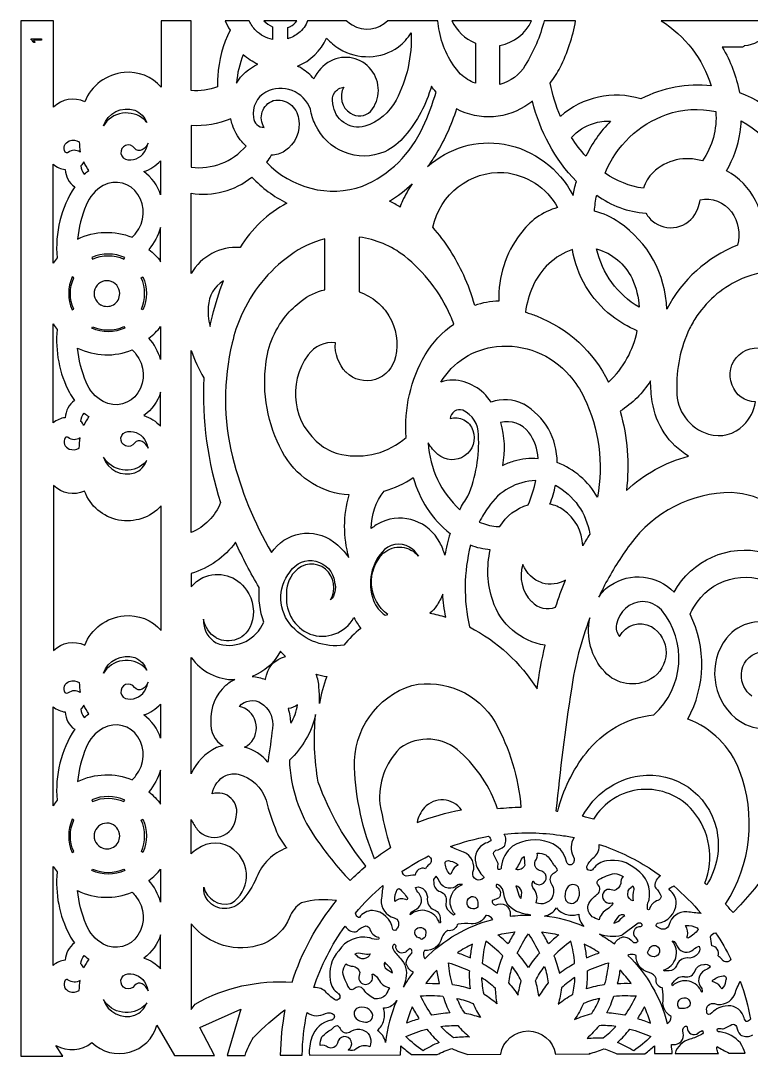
# Model space of a CAD drawing. Header units: millimetres. Extents: x 0 to 3267, y -2436 to 1995.
# Drawn here: x 0 to 623, y 0 to 883 of the extents above; entities that cross this region are included whole.
import ezdxf

# ---------------------------------------------------------------- set-up
doc = ezdxf.new("R2010")
doc.units = ezdxf.units.MM
doc.layers.get('0').update_dxf_attribs({"color": 70})

msp = doc.modelspace()

# ---------------------------------------------------------------- linework, layer by layer
for points in [[(658.35, 882.81), (546.1, 882.81, -0.177176), (588.73, 827.29, 0.14773), (528.77, 816.14, 0.264039), (460.17, 801.13, -0.054675), (451.43, 829.64, 0.047973), (459.91, 842.95), (459.91, 842.96, 0.072734), (473.11, 882.81), (446.26, 882.81, -0.075377), (430.22, 844.88), (430.2, 844.84, -0.198444), (408.61, 828.51), (408.61, 861.72, 0.242566), (435.59, 882.81), (367.7, 882.81, 0.190878), (387.61, 863.8), (387.61, 829.46, -0.105643), (375.04, 837.29, -0.141203), (357.05, 873.53), (357.04, 873.57, -0.019197), (355.55, 882.81), (313.03, 882.81, -0.35081), (282.73, 879.04), (282.68, 879.07, -0.043514), (277.38, 882.81), (244.58, 882.81, -0.142734), (237.07, 872.42), (237.04, 872.4, -0.098441), (227.61, 867.44), (227.61, 876.99, 0.025145), (229.48, 877.63, 0.029103), (229.72, 877.75, 0.117516), (235.32, 882.81), (207.41, 882.81, 0.114021), (214.61, 877.68), (214.61, 866.82, -0.151434), (200.37, 874.48, -0.062153), (194.65, 882.81), (174.21, 882.81, 0.036064), (178.45, 874.67, 0.103585), (167.98, 835.44), (167.98, 835.38, 0.022387), (167.89, 826.39, -0.096879), (145.32, 823.18), (145.32, 882.81), (119.61, 882.81), (119.61, 826.12, 0.245573), (88.22, 838.67, 0.282449), (54.56, 813.67, 0.310382), (28, 809.16), (28, 882.81), (0.07, 882.81), (0.07, 1.12), (0, 0), (35.99, 0.15), (30.07, 9.16, 0.306898), (60.76, 11.63, 0.562794), (116.14, 26.44), (131.09, 0.55), (165.12, 0.69), (152.78, 24.62), (187.69, 40.16), (176.03, 0.73), (191.3, 0.8, -0.055731), (198.56, 16.26, 0.019905), (198.64, 16.4, -0.034021), (225.32, 39.66, 0.046282), (221.34, 0.92), (240.01, 1, -0.047846), (244.09, 37.2, 0.278585), (259.76, 36.4), (259.84, 36.44, -0.362857), (267.12, 35.28, -0.499623), (264.52, 30.71, 0.020055), (264.36, 30.69, 0.267297), (248.17, 16.23, 0.10436), (246.15, 1.03), (323.88, 1.35, -0.017253), (324.14, 8.85, 0.019901), (333.22, 1.46), (354.94, 1.48, -0.040676), (367.57, 6.59, 0.037094), (381.28, 1.59), (409.21, 1.71, -0.367921), (432.56, 21.58, -0.365553), (455.88, 1.9), (485.38, 2.03, 0.001771), (484.77, 2.3, 0.035614), (497.26, 6.46, -0.035318), (508.33, 2.12), (532.17, 2.22, 0.018643), (540.24, 8.85, -0.015167), (540.48, 2.26), (555.42, 2.32, 0.015868), (554.7, 10.08, 0.013184), (556.2, 10.14, 0.530223), (564.76, 19.83, 0.029088), (564.69, 20.05, -0.321772), (566.08, 25.41, -0.603505), (568.29, 24.4, 0.637598), (577.51, 19.74, 0.030787), (577.69, 19.9, -0.13311), (581.08, 21.86, -0.550635), (580.51, 18.58, 0.019979), (580.36, 18.51, -0.044668), (570.56, 14.56, 0.265358), (557.84, 2.33), (595.04, 2.48, -0.167076), (593.52, 6.23, 0.024145), (593.5, 6.42), (593.5, 6.43, -0.128953), (593.7, 8.34, 0.035008), (603.87, 2.78), (617.53, 2.58, 0.062907), (613.78, 11.1), (613.78, 11.1, 0.040738), (613.54, 11.43, 0.18911), (596.22, 20.75, 0.056188), (595.77, 20.75, -0.59076), (593.97, 23.35, -0.115398), (598.19, 23.53, 0.145999), (599.63, 23.68, 0.042699), (606.34, 27.16, -0.375003), (610.26, 25.38, 0.112272), (613.44, 18.54, 0.122396), (614.39, 17.79, 0.23689), (624.06, 18.18, -0.020225)], [(679.01, 247.58, -0.130029), (607.28, 122.48, 0.00978), (600.9, 129.8, 0.23937), (612.9, 243.37, 0.215291), (568.74, 287.52, 0.245165), (570.65, 376.92, -0.028052), (573.89, 382.9, 0.00719), (573.93, 382.96, -0.407232), (642.24, 402.16, 0.002528)], [(647.12, 366.68, 0.352136), (601.78, 356.53, 0.006207), (601.74, 356.48, 0.399108), (609.34, 288.25, 0.005595), (609.39, 288.22, 0.33887), (658.76, 287.01, 0.090047)], [(623.37, 307.06, -0.264015), (614.58, 325.59, 0.017287), (614.58, 325.75, -0.348328), (629.57, 344.51, 0.242161)]]:
    msp.add_lwpolyline(points, format="xyb")
for points in [[(17.61, 867.28), (17.61, 866.23), (10.89, 866.23, -0.056628), (11.62, 865.22, -0.043758), (12.16, 864.12), (11.14, 864.12, 0.072762), (10.13, 865.66, 0.03479), (9.6, 866.19, 0.06006), (8.99, 866.6), (8.99, 867.28)], [(235.98, 844.08, 0.191038), (260.76, 867.91, 0.071641), (271.77, 858.82, 0.000429), (271.77, 858.82), (271.77, 858.82), (271.77, 858.82), (271.77, 858.82, 0), (271.77, 858.82, 0.29669), (322.08, 860.41, 0.020151), (322.23, 860.53, 0.077038), (332.86, 872.45, -0.131628), (320.01, 815.14, -0.197907), (293.34, 792.87, -0.467889), (266.24, 811.84, 0.049319), (266.15, 812.3, -0.467521), (275.48, 826.15, 0.402522), (281.14, 804.02, 0.359297), (298.24, 805.5, 0.023968), (298.39, 805.67, 0.819558), (264.18, 848.43, 0.003436), (264.15, 848.42, 0.166356), (249.98, 833.22, 0.070271), (239.64, 842, 0), (239.64, 842), (239.64, 842), (239.64, 842), (239.64, 842), (239.64, 842, 0), (239.64, 842, 0), (239.64, 842, 0.023381)], [(651.08, 855.16, -0.169319), (637.68, 872.03, -0.186377), (616.83, 861.34, -0.269563), (614.77, 860.15), (598.13, 860.15, -0.089278), (612.69, 821.65, -0.213144), (672.44, 762.85, -0.059492), (682.06, 763.51), (682.06, 856.61, -0.289844), (651.18, 855.1, -0.012247)], [(183.93, 829.56, -0.161303), (202.16, 845.65, -0.071114), (189.72, 853.83, 0.074895)], [(246.98, 807.39, 0.451609), (209.12, 821.99, 0.320591), (198.48, 800.36, -0.021031), (198.51, 800.17, 0.389988), (207.54, 791.78, -0.480644), (215.31, 814.67, -0.038961), (215.67, 814.76, -0.43401), (236.91, 799.36, -0.301824), (224.96, 771.63, -0.003818), (224.93, 771.61, -0.130366), (213.62, 768.07, -0.014562), (209.55, 762.34, 0.295626), (291.5, 741.73, 0.189429), (342.85, 792.11, -0.007078), (342.88, 792.17, 0.04527), (354.07, 822.03, -0.02163), (350.13, 826.97, -0.111045), (327.62, 784.74, -0.119875), (310.4, 771.12, -0.007148), (310.34, 771.1), (310.34, 771.1), (310.34, 771.1, -0.409729), (251.16, 794.44, -0.076421)], [(346.86, 758.47, -0.228198), (412.27, 777.58, -0.005172), (412.31, 777.57, -0.232675), (470.86, 733.78, -0.022974), (473.74, 745.75, -0.134479), (436.35, 814.23, -0.014453), (433.25, 811.98, -0.28531), (371.47, 807.65, -0.066648), (352.68, 767.06, -0.02275)], [(107.53, 795.96, 0.072653), (105.35, 798.52, 0.001702), (105.34, 798.53, 0.462228), (70.45, 793.16, -0.40568), (97.24, 806.52, -0.202051)], [(530.86, 739.95, -0.116466), (498.21, 752.8, -0.214872), (550.65, 802.88, -0.135827), (592.6, 805.38, -0.170616), (581.28, 763.31, 0.270764), (539.16, 753.47, 0.007454), (539.11, 753.42, 0.116847)], [(188.38, 779.79, -0.096406), (180.45, 794.05, 0), (180.45, 794.05, 0), (180.45, 794.05, 0), (180.45, 794.05), (180.45, 794.05), (180.45, 794.05), (180.45, 794.05), (180.45, 794.05), (180.45, 794.05), (180.45, 794.05), (180.45, 794.05), (180.45, 794.05), (180.45, 794.05, 0), (180.45, 794.05, 0), (180.45, 794.05, 0), (180.45, 794.05, -0.029494), (179.12, 799.14, -0.108917), (145.32, 793.36), (145.32, 757.95, 0.252961), (192.12, 775.97, -0.032733), (188.39, 779.77, -0.002569)], [(502.87, 797.09, 0.084729), (481.88, 767.21, -0.043446), (469.56, 783.3, -0.13138), (488.3, 795.27, 0), (488.3, 795.27), (488.3, 795.27, 0), (488.3, 795.27, -0.091525)], [(633.17, 694.9, 0.29831), (601.84, 754.95, 0.092799), (613.32, 787.68, 0), (613.32, 787.68, 0), (613.32, 787.68, 0), (613.32, 787.68), (613.32, 787.68), (613.32, 787.68), (613.32, 787.68), (613.32, 787.68), (613.32, 787.68), (613.32, 787.68), (613.32, 787.68), (613.32, 787.68), (613.32, 787.68, 0), (613.32, 787.68, 0), (613.32, 787.68, 0), (613.32, 787.68, 0.025294), (614.31, 797.4, -0.244348), (661.19, 727.38, 0.003778), (661.2, 727.34, -0.070881), (660.75, 699.06, 0.041323)], [(50.64, 770.86, 0.320271), (40.47, 770.59, 0.004628), (40.44, 770.56, -0.385879), (37.94, 770.74, -0.469381), (41.35, 780.32, 0.001752), (41.37, 780.33, -0.232572), (49.98, 779.48, 0.04732)], [(108.53, 778.53, -0.169709), (103.56, 772.69, -0.394398), (97.03, 774.16, -0.000225), (97.03, 774.16, 1.59835), (91.35, 764.24, -0.009469), (91.44, 764.23, 0.32586), (106.6, 773.01, -0.016813), (106.67, 773.15, 0.075408)], [(27.67, 676.02), (27.67, 760.4, 0.143941), (38, 755.97, 0.240026), (46.01, 741.2, 0.169709), (31.05, 680.78, 0.029874)], [(53.84, 762.61, -0.124616), (51.27, 759.16, 0.18109), (54.19, 752.06, -0.025283), (58.08, 755.01, -0.047702)], [(119.29, 734.29, 0.158442), (104.85, 754.23, 0.130583), (119.29, 763.46)], [(425.92, 700.92, 0.174511), (407.61, 643.84, 0.072125), (387.07, 640.11, 0.038941), (377.66, 665.94, 0), (377.66, 665.94), (377.66, 665.94), (377.66, 665.94), (377.66, 665.94, 0), (377.66, 665.94, 0.072184), (351.48, 706.69, -0.369613), (411.93, 753.43, -0.248804), (457.76, 723.6, 0.172822)], [(98.26, 701.73, 0.327772), (99.98, 734.69, -0.001268), (99.98, 734.7, 0.389955), (70.41, 742.28, 0.169114), (55.7, 725.65, 0.071935), (48.51, 696.69, -0.212255), (95.15, 698.15, 0.025664), (98.23, 701.69, -0.005122)], [(197.03, 749.44, 0.088455), (226.97, 727.32, 0.131444), (187, 689.39, 0.287299), (145.32, 667.27), (145.32, 735.82, 0.214833)], [(333.84, 743.81, 0.048947), (325.57, 729.25, 0), (325.57, 729.25, 0), (325.57, 729.25, 0), (325.57, 729.25), (325.57, 729.25), (325.57, 729.25), (325.57, 729.25), (325.57, 729.25), (325.57, 729.25), (325.57, 729.25), (325.57, 729.25), (325.57, 729.25), (325.57, 729.25, 0), (325.57, 729.25, 0), (325.57, 729.25, 0), (325.57, 729.25, 0.016382), (323.41, 723.93, 0.027529), (314.34, 728.96, 0.053868)], [(491.08, 734.18, 0.146407), (532.92, 718.85, 0.109788), (540.63, 710.42, 0.00655), (540.68, 710.39), (540.68, 710.39), (540.68, 710.39), (540.68, 710.39, 0), (540.68, 710.39, 0.487429), (577.29, 722.62, 0.067288), (579.15, 730.21, -0.295252), (605.87, 719.78, 0.001979), (605.88, 719.77, -0.226827), (611.2, 691.51, 0.181831), (550.8, 636.8, 0.241542), (510.19, 710.86, 0.09263), (489.09, 720.43, -0.02833)], [(119.29, 706.4, -0.10692), (109.18, 687.91, -0.074087), (119.29, 677.38)], [(303.9, 642.97, -0.082862), (313.96, 631.13, -0.193366), (319.45, 596.37, -0.604821), (277.33, 583.12), (277.29, 583.17, -0.211321), (268.27, 608.18, 0.275499), (245.14, 598.04), (245.12, 598, 0.412638), (256.3, 520.65, 0.103016), (273.65, 513.03, 0.234399), (328.64, 527.5, -0.153399), (344.94, 598.07), (344.95, 598.08, -0.106872), (369.29, 624.2, 0.013987), (366.49, 631.13, 0.122676), (327.08, 682.26, 0.131957), (288.69, 698.28), (288.69, 651.61, -0.084442), (303.87, 642.99)], [(180.29, 608.2), (180.29, 608.17, 0.122379), (180.7, 511.04), (180.7, 511.02, 0.072228), (213.86, 429.36, -0.431154), (266.74, 438.6, -0.084762), (279.79, 425.09, -0.137766), (279.92, 478.52, -0.241384), (225.34, 511.31), (225.31, 511.36, -0.159784), (208.63, 586.51, -0.157175), (226.02, 631.13, -0.05875), (239.14, 643.85, -0.108279), (259.27, 653.39), (259.27, 696.75, 0.102935), (229.74, 682.79), (229.69, 682.75, 0.133595), (187.88, 631.13, 0.047811)], [(88.05, 679.58), (88.79, 680.86, 0.213387), (60.56, 680.95), (61.3, 679.67, -0.210982)], [(436.61, 656.27, 0.066549), (430.23, 634.37, -0.021727), (439.73, 631.13, -0.186791), (501.19, 574.78, 0.157408), (525.6, 618.55, -0.069471), (503.92, 631.13, -0.188221), (470.34, 687.84, 0.207834), (436.62, 656.29)], [(527.21, 638.63, -0.210174), (490.99, 688.26, -0.21708), (521.3, 662.93, -0.094304)], [(638.91, 600.89, -0.186539), (651.58, 584.38, -0.128188), (654.18, 555.28, -0.175022), (682.06, 562.57), (682.06, 631.13), (682.06, 671.85, 0.119625), (615.15, 663.09, 0.141498), (576.56, 631.13, 0.034715), (570.25, 620.31, 0.12155), (559.33, 567.57, -0.013895), (559.33, 567.44, 0.336986), (586.48, 530.37), (586.48, 530.37, 0.276974), (616.27, 538.02), (616.27, 538.02, 0.153205), (626.51, 557.87, -0.323103), (606.56, 572.26, -0.713005), (638.83, 600.93)], [(45.26, 663.7), (43.98, 664.44, 0.213387), (43.89, 636.22), (45.17, 636.96, -0.210982)], [(102.8, 663.7), (104.08, 664.44, -0.213387), (104.17, 636.22), (102.89, 636.96, 0.210982)], [(84.38, 650.2, 1.753835), (68.14, 640.74, -0.005242), (68.19, 640.71, 0.584154), (84.38, 650.15, -0.005242)], [(159.94, 638.9, 0.042995), (159.85, 631.13, 0.050427), (161.43, 622.16, -0.009634), (163.44, 631.13, -0.032865), (172.85, 661, 0.256025), (159.95, 639.06)], [(27.67, 539.96), (27.67, 624.35, 0.0299), (31.05, 619.58, 0.144664), (41.5, 565.87, 0.003754), (41.52, 565.84, 0.033936), (45.82, 559.03, 0.23668), (38, 544.39, 0.143941)], [(88.05, 622.05), (88.79, 620.77, -0.213387), (60.56, 620.67), (61.3, 621.95, 0.210982)], [(119.29, 593.93, 0.10604), (109.28, 612.32, 0.077084), (119.29, 622.06)], [(98.26, 598.63, -0.327772), (99.98, 565.68, 0.001268), (99.98, 565.67, -0.389955), (70.41, 558.08, -0.169114), (55.7, 574.71, -0.071935), (48.51, 603.68, 0.212255), (95.15, 602.21, -0.025664), (98.23, 598.67, 0.005122)], [(170.42, 471.96, -0.20197), (145.32, 446.53), (145.32, 601.76, 0.048913), (156.03, 578.35, 0.08944)], [(457.29, 506.1, 0.275356), (428.82, 555.79, 0.010016), (428.74, 555.84, 0.206088), (400.95, 557.69, 0.247397), (368.45, 576.46, 0.002894), (368.42, 576.46, 0.103614), (358.18, 574.61, -0.23626), (405.76, 605.03, 0.000644), (405.76, 605.04, -0.248055), (467.92, 580.3, 0.002977), (467.93, 580.28, -0.067444), (480.4, 561.38, 0.000209), (480.4, 561.38, -0.160126), (491.62, 476.63, 0.176752)], [(510.99, 549.91, -0.102655), (516.33, 482.29, -0.12118), (569.24, 511.64, -0.223417), (538.48, 557.97, -0.038615), (536.96, 575.92, -0.114134)], [(119.29, 566.06, -0.157722), (104.96, 546.21, -0.132017), (119.29, 537.03)], [(53.84, 537.75, 0.124616), (51.27, 541.2, -0.18109), (54.19, 548.31, 0.025283), (58.08, 545.35, 0.047702)], [(381.31, 477.45, 0.114358), (390.24, 529.68, -0.018523), (390.24, 529.86, 0.301515), (376.89, 550.7, 0.491042), (366.01, 543.64, -0.414767), (385.5, 533.44, -0.769902), (355.74, 513.04, -0.000616), (355.73, 513.04, -0.075421), (347.36, 522.85, 0.192165), (374.34, 465.93, -0.033168)], [(410.71, 503.66, -0.044609), (420.6, 507.54, 0), (420.6, 507.54, 0), (420.6, 507.54, 0), (420.6, 507.54), (420.6, 507.54), (420.6, 507.54), (420.6, 507.54), (420.6, 507.54), (420.6, 507.54), (420.6, 507.54), (420.6, 507.54), (420.6, 507.54), (420.6, 507.54, 0), (420.6, 507.54, 0), (420.6, 507.54, 0), (420.6, 507.54, -0.089938), (441.02, 509.71, 0.145002), (433.3, 531.87, 0.297381), (409.17, 540.24, -0.116607)], [(108.53, 518.3, 0.169709), (103.56, 524.14, 0.394398), (97.03, 522.68, 0.000225), (97.03, 522.67, -1.59835), (91.35, 532.6, 0.009469), (91.44, 532.6, -0.32586), (106.6, 523.82, 0.016813), (106.67, 523.68, -0.075408)], [(50.64, 527.14, -0.320271), (40.47, 527.42, -0.004628), (40.44, 527.44, 0.385879), (37.94, 527.27, 0.469381), (41.35, 517.68, -0.001752), (41.37, 517.68, 0.232572), (49.98, 518.53, -0.04732)], [(107.53, 507.93, -0.072653), (105.35, 505.37, -0.001702), (105.34, 505.36, -0.462228), (70.45, 510.73, 0.40568), (97.24, 497.37, 0.202051)], [(54.56, 350.5, -0.282449), (88.22, 375.5, -0.245573), (119.61, 362.95), (119.61, 425.24), (119.61, 469.19, -0.562794), (54.45, 481.78, -0.306898), (28, 486.53), (28, 425.24), (28, 345.99, -0.310382)], [(361.64, 427.18, 0.055659), (357.34, 437.91, 0.395396), (307.67, 455.47), (307.67, 455.47), (307.67, 455.47, 0.005739), (307.62, 455.45, 0.065592), (298.89, 449.89, -0.175303), (309.93, 481.78, 0.080081), (334.61, 493.36, 0.157283), (366.07, 445.59, 0.03302)], [(408.44, 451.52, -0.188498), (432.67, 470.22, 0.049364), (439.19, 490.89, 0.240981), (398.79, 468.19, -0.00665), (398.75, 468.14, 0.031196), (390.97, 455.46, 0.075688), (405.26, 451.74, 0), (405.26, 451.74, 0), (405.26, 451.74, 0), (405.26, 451.74), (405.26, 451.74), (405.26, 451.74), (405.26, 451.74), (405.26, 451.74), (405.26, 451.74), (405.26, 451.74), (405.26, 451.74), (405.26, 451.74), (405.26, 451.74, 0), (405.26, 451.74, 0), (405.26, 451.74, 0), (405.26, 451.74, 0.016472)], [(479.11, 435.2, 0.242178), (462.61, 465.79, 0.000922), (462.6, 465.79, 0.095627), (451.06, 470.76, 0.05336), (455.87, 486.73, -0.234656), (485.15, 445.13, 0.011136)], [(502.62, 401.45, -0.365466), (556.99, 395.65, -0.338404), (633.7, 429.62, -0.015048), (633.84, 429.58, -0.218951), (682.06, 386.68), (682.06, 405.87, 0.056329), (667.06, 441.59, -0.005753), (667.03, 441.64, 0.26385), (605.98, 480.56, 0.238453), (519.52, 436.3, -0.001755), (519.51, 436.29, 0.039141), (497.78, 401.49, 0), (497.78, 401.49), (497.78, 401.49), (497.78, 401.49), (497.78, 401.49, 0), (497.78, 401.49, 0.010184), (492.82, 391.47, -0.036377), (497.42, 397.33, -0.011246), (497.5, 397.41, -0.05996)], [(155.37, 408.09, -0.366654), (192.53, 397.48, -0.241339), (196.49, 368.25, -0.461614), (166.86, 356.54, -0.012762), (166.76, 356.6, -0.223189), (155.98, 372.62, 0.08463), (156.02, 368.21, -0.012858), (156.04, 368.09, 0.279866), (169.38, 351.33, 0.371297), (207.23, 370.1, -0.10317), (203.4, 399.51, -0.032074), (183.24, 438.19, -0.159416), (145.32, 411.51), (145.32, 400.22, -0.102967), (155.29, 408.05, -0.009277), (155.37, 408.09, 0.000026), (155.36, 408.09)], [(312.89, 376.59, -0.456281), (309.34, 429.06, -0.021871), (309.49, 429.2, -0.416399), (339.06, 426.4, -0.001997), (339.08, 426.38, -0.001335), (339.16, 426.28, 0.07452), (334.32, 432.09, 0.369526), (310.26, 431.96, 0.300937), (300.83, 388.62, -0.012953), (300.87, 388.5, 0.178163), (310.77, 376.09, -0.006003)], [(383.48, 435.63, 0.11766), (382.59, 366.04, -0.131154), (440.33, 313.13, -0.024524), (447.08, 350.4, -0.285353), (402.42, 388.62, -0.138993), (400.33, 431.65, -0.070323)], [(229.75, 413.2, -0.703915), (267.46, 404.35, 0.050316), (267.56, 403.89, -0.276206), (264.19, 389.1, 0.355113), (259.92, 415.27, 0.010128), (259.85, 415.33, 0.406656), (233.66, 413.06, 0.218358), (226.7, 392.36, 0.321525), (246.33, 360.03, 0.014478), (246.45, 359.98, 0.366444), (284.08, 373.95, 0.051658), (290.08, 364.81, 0.065365), (275.58, 350.42, -0.245771), (231.51, 366.23, 0.002733), (231.49, 366.24, -0.373522), (229.61, 413.01, 0), (229.61, 413.01, 0.025239), (229.75, 413.2, 0.000023), (229.75, 413.2)], [(464.54, 405.9, -0.204363), (444.6, 403.45, -0.014349), (444.47, 403.49, -0.216598), (428.14, 419.16, 0.285047), (435.6, 387.65, -0.008125), (435.65, 387.59, 0.30338), (456.05, 382.89, -0.02325)], [(359.84, 394.03, -0.054965), (354.48, 383.95, -0.067113), (348.87, 377.7, -0.035952), (362.41, 374.45, -0.034452)], [(485.25, 373.77, 0.057339), (469.44, 313.02, -0.003059), (469.44, 312.99, 0.013458), (456.36, 209.16, -0.001635), (457.86, 208.93, -0.105213), (482.02, 258.51, -0.203502), (539.78, 291.2, 0.404524), (546.2, 380.48, 0.202873), (530.15, 387.63, 0.348922), (507.93, 368.29, -0.009966), (507.91, 368.2, 0.245271), (510.6, 358, -0.408407), (537.53, 366.48, -0.018171), (537.68, 366.4, -0.571526), (537.2, 321.72, -0.35701), (497.86, 327.82, -0.246358)], [(197.22, 323.86, -0.09443), (208.76, 321.07, -0.004778), (208.82, 321.56, -0.317502), (225.75, 340.77, -0.023686), (221.4, 345.34, -0.188156)], [(107.53, 329.27, 0.072653), (105.35, 331.82, 0.001702), (105.34, 331.83, 0.462228), (70.45, 326.47, -0.40568), (97.24, 339.82, -0.202051)], [(145.32, 240.87), (145.32, 340.08, 0.250125), (182.67, 321.1, 0.074724), (174.75, 316, 0.003195), (174.72, 315.98, 0.228289), (162.18, 285.29, 0.304584), (172.73, 264.65, 0.035311), (167.18, 263.27, 0.034636), (166.88, 263.15, 0.176703)], [(50.64, 310.05, 0.320271), (40.47, 309.78, 0.004628), (40.44, 309.75, -0.385879), (37.94, 309.93, -0.469381), (41.35, 319.51, 0.001752), (41.37, 319.52, -0.232572), (49.98, 318.66, 0.04732)], [(108.53, 318.9, -0.169709), (103.56, 313.06, -0.394398), (97.03, 314.52, -0.000225), (97.03, 314.52, 1.59835), (91.35, 304.6, -0.009469), (91.44, 304.59, 0.32586), (106.6, 313.37, -0.016813), (106.67, 313.52, 0.075408)], [(254.63, 300.86, 0.044168), (254.23, 314.13, 0.094778), (251.79, 325.71, 0.037383), (260.99, 323.79, 0.043204)], [(322.8, 262.28, 0.216881), (306.15, 215.35, 0.02635), (315.14, 177.76, 0.019532), (301.74, 168.21, -0.08888), (284.63, 246.14, 0.009559), (284.63, 246.23, -0.339337), (333.56, 316.19, -0.323474), (404.47, 284.81), (404.48, 284.8, -0.107267), (426.42, 212.15, 0.023532), (406.63, 210.83, 0.126483), (374.71, 259.27, 0.361754), (323.23, 262.64, 0.043303), (322.81, 262.28)], [(119.29, 271.12, 0.158442), (104.85, 291.06, 0.130583), (119.29, 300.29)], [(190.9, 263.66, 0.028758), (193.04, 264.72, 0.029852), (193.28, 264.87, 0.59948), (188.58, 297.69, 0.009519), (188.49, 297.72, 0.033899), (186.4, 298.24, -0.378689), (205.27, 300.86, -0.247311), (214.9, 282.93, -0.015491), (211.35, 255.28, 0.002313), (211.35, 255.26, 0.011411), (210.77, 250.71, 0.149619)], [(27.67, 213.58), (27.67, 297.97, 0.143941), (38, 293.54, 0.240026), (46.01, 278.77, 0.169709), (31.05, 218.35, 0.029874)], [(53.84, 299.44, -0.124616), (51.27, 296, 0.18109), (54.19, 288.89, -0.025283), (58.08, 291.84, -0.047702)], [(228.01, 296.56, -0.037875), (230.21, 283.84, 0.103699), (236.05, 299.73, -0.144949)], [(250.59, 187.3, 0.040159), (280.82, 149.72, -0.02174), (294.27, 162.16, -0.083383), (253.66, 233.62, -0.068697), (251.44, 291.35, -0.152252), (229.06, 252.52, 0.141853), (250.57, 187.33)], [(98.26, 239.3, 0.327772), (99.98, 272.25, -0.001268), (99.98, 272.26, 0.389955), (70.41, 279.85, 0.169114), (55.7, 263.22, 0.071935), (48.51, 234.26, -0.212255), (95.15, 235.72, 0.025664), (98.23, 239.26, -0.005122)], [(119.29, 243.97, -0.10692), (109.18, 225.48, -0.074087), (119.29, 214.95)], [(145.32, 201.95, 0.05865), (150.54, 193.37, 0.0079), (150.58, 193.31, 0.673023), (183.59, 203.84, 0.603155), (163.37, 223.68, -0.25198), (174.93, 239.42, -0.161292), (185.44, 240.44, -0.26062), (209.13, 218.29, 0.025127), (218.07, 191.44, 0.009055), (218.1, 191.37, 0.079499), (226.84, 177.62, 0.217987), (201.16, 152.42, -0.077893), (188.06, 131.96, -0.447587), (159.84, 132.48, -0.195062), (156.03, 144.18, 0.411871), (178.83, 130.27, 0.010021), (178.92, 130.29, 0.063466), (179.67, 130.61, 0.012201), (179.77, 130.67, 0.515054), (181.75, 176.01, 0.340802), (150.35, 176.69, 0.04538), (145.32, 172.45)], [(583.17, 147.66, 0.277251), (573.09, 209.2, 0.000964), (573.09, 209.21, 0.513302), (488.31, 202.01, 0.010593), (479.05, 204.58, -0.240788), (527.79, 239.11, -0.389063), (593.07, 194.07, 0.00105), (593.07, 194.06, -0.20241), (584.82, 146.14, 0.00298)], [(88.05, 217.15), (88.79, 218.43, 0.213387), (60.56, 218.52), (61.3, 217.24, -0.210982)], [(337.95, 199.42, -0.041138), (375.76, 210.11, 0.476377), (344.18, 211.95, -0.000363), (344.17, 211.95, 0.141192)], [(45.26, 201.27), (43.98, 202.01, 0.213387), (43.89, 173.79), (45.17, 174.53, -0.210982)], [(84.38, 187.77, 1.753835), (68.14, 178.31, -0.005242), (68.19, 178.28, 0.584154), (84.38, 187.72, -0.005242)], [(102.8, 201.27), (104.08, 202.01, -0.213387), (104.17, 173.79), (102.89, 174.53, 0.210982)], [(398.93, 187.57, -0.23265), (400.81, 183.74, -0.094057), (396.51, 181.7, 0.036046), (396.24, 181.6, 0.375254), (387.95, 164.5, 0.149509), (394.63, 153.2, -0.138981), (394.87, 152.16, -0.813541), (385.59, 156.9, 0.394034), (377.72, 174.08, 0.010569), (377.64, 174.11, -0.020964), (366.34, 178.75, -0.043566)], [(412.3, 189.43, -0.061997), (459.86, 188.5, 0), (459.86, 188.5, 0), (459.86, 188.5), (459.86, 188.5), (459.86, 188.5), (459.86, 188.5), (459.86, 188.5, 0), (459.86, 188.5, -0.015815), (471.83, 186.38, 0.278744), (471.03, 170.72, 0.011279), (471.08, 170.64, -0.362867), (469.91, 163.36, -0.499883), (465.35, 165.96, 0.020108), (465.32, 166.12, 0.267314), (450.86, 182.31, 0.223725), (419.38, 179.15, 0.039744), (419.12, 178.96, 0.190135), (409.73, 161.59, 0.056618), (409.72, 161.13, -0.592127), (407.13, 159.33, -0.115455), (406.95, 163.56, 0.145994), (406.8, 164.99, 0.0427), (403.31, 171.71, -0.375043), (405.1, 175.63, 0.112279), (411.94, 178.8, 0.122739), (412.69, 179.76, 0.236689)], [(535.67, 160.55), (535.67, 160.55, -0.015492), (545.52, 153.88, 0.27265), (540.67, 145.15, 0.000001), (540.67, 145.15), (540.67, 145.15, 0.000004), (540.67, 145.15, 0.200386), (541.46, 143.38, -0.126086), (545.9, 136.37, -0.315244), (543.26, 132.9, 0.253192), (536.02, 125.48, -0.635674), (534.47, 125.45, -0.174006), (535.48, 132.46, 0.071955), (535.72, 133.14, 0.309122), (524.65, 159.4, 0.231026), (499.42, 166.61, 0.206506), (488.09, 159.73, 0.00785), (488.06, 159.68, -0.798726), (482.55, 161.78, -0.104289), (488.77, 169.64, 0.007066), (488.82, 169.68, 0.240159), (493.17, 180.64, -0.061228), (535.67, 160.55, 0), (535.67, 160.55), (535.67, 160.55), (535.67, 160.55), (535.67, 160.55, 0), (535.67, 160.55, 0), (535.67, 160.55), (535.67, 160.55)], [(339.04, 159.11, 0.172528), (336.24, 154.53, 0.009127), (328.69, 153.42, -0.34438), (325.35, 157.85, -0.034183), (347.72, 170.76, -0.572364), (348.19, 163.43, 0.025038), (348.03, 163.31, 0.070049), (344.99, 159.94, 0.229854), (339.22, 159.23, 0.026266)], [(429.28, 170.43, 0.033774), (429.73, 162.88, -0.390936), (422.18, 159.13, 0.034804), (427.7, 169.24, -0.044317)], [(453.79, 137.14, -0.393371), (441.4, 130.24, 0.001599), (441.39, 130.25, 0.007866), (439.36, 130.7, 0.26526), (437.63, 142.43, 0.020096), (437.52, 142.55, -0.304806), (436.5, 149.13, -0.251529), (436.78, 149.19, 1.654558), (442.34, 158.33, -0.434793), (438.7, 166.44, 0.251678), (440.44, 173.22, -0.11866), (447.73, 171.69, -0.088629), (454.05, 163.64, 0.103075), (454.71, 162.85, -0.189129), (457.32, 158.36, -0.133581), (453.7, 155.53, 0.103111), (453.02, 155.07, 0.392852), (452.91, 146.26, -0.214713), (453.8, 137.16, 0.00317)], [(27.67, 77.53), (27.67, 161.92, 0.0299), (31.05, 157.15, 0.144664), (41.5, 103.44, 0.003754), (41.52, 103.41, 0.033936), (45.82, 96.6, 0.23668), (38, 81.96, 0.143941)], [(88.05, 159.62), (88.79, 158.33, -0.213387), (60.56, 158.24), (61.3, 159.52, 0.210982)], [(119.29, 131.49, 0.10604), (109.28, 149.89, 0.077084), (119.29, 159.63)], [(361.86, 165.45, -0.393266), (365.7, 166.54, 0.089992), (366.39, 166.33, -0.16382), (372.98, 163.24, -0.109294), (371.63, 162.3, 0.072994), (371.13, 162, 0.157714), (366.82, 155.29, -0.41618), (365.48, 155.57, 0.019237), (365.39, 155.69, -0.157137)], [(351.94, 150.75, 0.171937), (352.09, 148.54, -0.102818), (352.25, 147.74, 0.32266), (357.56, 140.36, -0.381534), (362.71, 131.61, -0.003614), (362.7, 131.58, 0.170497), (363.47, 125.5, 0.030056), (369.08, 120.37, -0.025214), (370.29, 121.11, -0.54822), (376.75, 146.4, 0.177351), (372.64, 146.04, -0.505449), (357.26, 148.45, -0.019855), (357.19, 148.6, 0.063046), (354.3, 153.58, 0.041175)], [(483.75, 128.92, -0.144764), (491.54, 138.09, 0.02091), (491.68, 138.18, 0.456385), (492.11, 146.31, -0.496242), (492.85, 150.54, 0.013628), (492.95, 150.59, -0.072826), (506.23, 155.96, -0.089694), (513.52, 153.3, 0.196927), (511.51, 147.23, -0.290241), (506.15, 141.37, 0.035218), (500.86, 142.22, 0.103675), (500.04, 142.12, 1.031814), (504.2, 130.93, -0.507982), (504.64, 129.79, 0.009672), (504.6, 129.72, -0.139902), (500.14, 125.48, 0.001743), (500.13, 125.47, 0.220355), (493.13, 116.2, -0.038694), (487.22, 118.98, -0.257359)], [(308.78, 145.47, 0.003182), (307.41, 133.38, 0.009137), (307.4, 133.31, 0.359751), (318.27, 118.12, -0.542986), (320.94, 109.34, 0.0003), (320.94, 109.34, 0.10273), (320.45, 108.44, 0.000106), (320.45, 108.44, -0.689472), (317.12, 108.18, 0.35696), (299.92, 124.26, 0.018009), (299.77, 124.26, 0.246591), (288.79, 118.41, -0.38702), (287.11, 118.75, 0.015212), (287.04, 118.84, -0.100428), (285.3, 122.08, -0.044128)], [(322.62, 142.94, -0.091014), (329.63, 134.72, -0.736239), (328.42, 133.57, 0.033484), (328.17, 133.68, 0.283231), (319.2, 132.09, -0.228325), (319.08, 132.35, 0.026334), (319.07, 132.56, -0.139464), (320.96, 142.22, -0.190067)], [(357.02, 113.44, 0.544442), (332.05, 120.65, -0.056388), (332.59, 122.49, -0.047134), (337.49, 125.51, 0.024752), (337.66, 125.61, 0.461272), (339.62, 138.7, 0.00203), (339.61, 138.71, -0.10036), (336.62, 143.89, -0.351869), (344.43, 141.36, 0.026933), (344.56, 141.18, -0.207409), (346.67, 133.84, 0.028018), (346.65, 133.61, 0.342422), (353.44, 124.55, -0.297973), (357.54, 117.84, 0.005212), (357.54, 117.8, 0.058241), (357.95, 113.97, 0.018991)], [(434.99, 120.33, -0.029778), (425.49, 122.45, -0.308474), (411.84, 138.56, -0.009981), (411.84, 138.64, 0.230904), (407.76, 145.79, -0.067077), (407.36, 146.14, 0.970104), (405.45, 144.62, -0.415161), (408.14, 135.64, -0.209493), (406.54, 134.39, 0.052719), (402.03, 132.72, 0.457039), (404.87, 128.88, -0.621337), (417.22, 120.9, -0.017543), (417.2, 119.4, -0.03632)], [(422.05, 144.91, -0.058626), (424.73, 137.31, 0.121148), (426.46, 134.38, -0.062979), (427.04, 137.39, 0.321879), (423.73, 144.69, 0.117752)], [(472.24, 146.24, 0.344239), (465.59, 142.97, -0.015368), (465.54, 142.86, 0.196343), (464.4, 133.65, 0.14691), (466.43, 131.19), (469.23, 130.29, 0.32866), (475.49, 134.97, -0.028374), (475.57, 135.18, 0.214276), (475.43, 144.19, 0.164359)], [(521.84, 145.38, -0.111421), (522.69, 142.23, 0.078368), (522.04, 132.39, -0.29291), (517.52, 137.68), (517.92, 140.93, -0.129457), (520.44, 144.01, 0.01119), (520.52, 144.07, 0.053993)], [(556.71, 145.18, -0.042745), (580.08, 121.7, 0.003293), (568.01, 123.07, 0.009076), (567.94, 123.07, 0.359699), (552.75, 112.21, -0.542109), (543.97, 109.54, -0.000003), (543.97, 109.54), (543.97, 109.54, 0.000018), (543.97, 109.54, 0.102824), (543.07, 110.03, 0.000104), (543.07, 110.03, -0.689824), (542.82, 113.36, 0.356948), (558.89, 130.56, 0.01803), (558.89, 130.71, 0.246566), (553.04, 141.69, -0.38697), (553.38, 143.37, 0.015224), (553.48, 143.44, -0.100328)], [(98.26, 136.2, -0.327772), (99.98, 103.25, 0.001268), (99.98, 103.24, -0.389955), (70.41, 95.65, -0.169114), (55.7, 112.28, -0.071935), (48.51, 141.24, 0.212255), (95.15, 139.78, -0.025664), (98.23, 136.24, 0.005122)], [(207.44, 96.12, -0.02556), (206.07, 95.6, -0.321294), (145.32, 113), (145.32, 39.87, -0.009471), (148.63, 44.53), (148.64, 44.55, -0.147692), (231.37, 63.12, -0.094867), (269.32, 132.71, 0.102456), (239.33, 130.88, 0.160758), (229.24, 118.41, -0.010576), (229.21, 118.32, -0.187871), (207.47, 96.13)], [(389.84, 127.15, -1.285934), (384.39, 136.2, -0.464388), (389.64, 131.37, 0.005292), (389.64, 131.33, 0.034184)], [(480.15, 110.72, 0.071357), (446.42, 119.56, 0.219309), (456.68, 126.44, 0.154023), (465.47, 120.79, 0.00075), (465.48, 120.79, 0.154283), (475.86, 121.25, 0.187848)], [(372.2, 112.19, -0.400267), (364.19, 107.23, 0.226112), (359.05, 101.14, -0.388924), (344.17, 90.22, 0.303547), (344.6, 83.13, -0.138293), (402.51, 116.64, 0.266453), (397.03, 119.94, -0.021014), (396.86, 119.95, -0.007937), (396.52, 119.99, -0.308535), (383.9, 112.97, 0.061521), (372.92, 112.53, -0.006952), (372.87, 112.52, 0.167123)], [(505.78, 113.38, 0.172242), (511.65, 117.2, -0.022339), (511.76, 117.34, -0.063491), (514.94, 120.03, 0.148139), (512.67, 120.7, 0.000007), (512.67, 120.7), (512.67, 120.7, 0.000007), (512.67, 120.7, 0.184767), (509.96, 119.64, 0.070603)], [(249.83, 58.54, -0.077524), (276.6, 110.89, 0.27282), (285.33, 106.04, 0.200398), (287.1, 106.83, -0.126073), (294.11, 111.27, -0.31414), (297.58, 108.64, 0.256102), (304.9, 101.42, -0.682133), (305.03, 99.83, -0.173835), (298.02, 100.84, 0.071782), (297.34, 101.09, 0.30924), (271.08, 90.01, 0.23097), (263.87, 64.79, 0.206899), (270.75, 53.46, 0.007632), (270.8, 53.43, -0.798796), (268.7, 47.91, -0.104602), (260.84, 54.14, 0.007178), (260.8, 54.18, 0.240381)], [(339.43, 101.12, -0.311212), (336.01, 105.13), (336.42, 107.53, -0.695403), (345.53, 105.78), (345.24, 102.88, -0.219472), (341.88, 99.6, 0.015795), (339.99, 100.88, 0.075798)], [(415.61, 95.79, 0.019752), (406.69, 103.5, -0.036457), (421.34, 106.08, 0.021584)], [(449.98, 95.81, 0.019836), (444.24, 106.07, -0.036505), (458.87, 103.49, 0.020921)], [(493.36, 104.19, -0.031219), (506.16, 95.78, -0.203018), (513.44, 101.76, -0.116831), (514.61, 101.82, -0.181156), (521.9, 97.48, 0.452325), (526.4, 98.4, 0.064542), (523.91, 101.75, -0.031878), (523.74, 101.95, -0.5121), (526.45, 110.5, -0.148562), (527.92, 110.54, -0.00046), (527.92, 110.54, 0.530816), (529.96, 112.26, 0.342116), (526.5, 113.41), (513.03, 103.44, -0.092494), (512.2, 103.04, -0.16624)], [(577.58, 107.86, -0.09103), (569.35, 100.85, -0.737187), (568.2, 102.06, 0.066982), (568.4, 102.56, 0.223418), (566.68, 111.21, -0.295042), (566.98, 111.4, 0.02636), (567.2, 111.41, -0.139438), (576.85, 109.52, -0.190072)], [(119.29, 103.63, -0.157722), (104.96, 83.78, -0.132017), (119.29, 74.6)], [(406.41, 70.95, -0.035715), (411.05, 85.67, 0.042138), (396.53, 98.05, 0.042392), (393.35, 79.26, -0.040408)], [(432.81, 104.47, -0.04188), (442.22, 87.89, 0.040568), (432.79, 75.61, 0.037745), (423.39, 87.88, -0.041858)], [(459.22, 70.93, -0.037331), (472.27, 79.24, 0.042477), (469.1, 98.05, 0.041577), (454.57, 85.7, -0.036401)], [(548.08, 73.46, 0.544406), (555.29, 98.43, -0.056408), (557.12, 97.89, -0.047495), (560.14, 93, 0.0249), (560.24, 92.82, 0.46133), (573.33, 90.86, 0.002028), (573.35, 90.87, -0.10038), (578.52, 93.86, -0.352066), (575.99, 86.05, 0.026943), (575.82, 85.92, -0.207257), (568.47, 83.81, 0.027961), (568.25, 83.83, 0.342296), (559.18, 77.05, -0.283658), (552.79, 72.93, 0.063611), (548.6, 72.53, 0.019003)], [(593.74, 91.43, 0.172674), (589.17, 94.24, 0.009125), (588.05, 101.79, -0.343697), (592.48, 105.13, -0.034301), (605.39, 82.76, -0.572138), (598.06, 82.28, 0.024953), (597.94, 82.45, 0.070487), (594.55, 85.5, 0.221771), (593.89, 91.22, 0.031774)], [(326.41, 58.94, -0.030943), (334.77, 71.61, -0.210804), (328.72, 78.82, -0.000187), (328.72, 78.82, -0.115553), (328.66, 79.97, -0.181125), (332.99, 87.26, 0.451914), (332.08, 91.77, 0.063584), (328.72, 89.27, -0.031573), (328.53, 89.11, -0.51169), (319.98, 91.82, -0.000076), (319.98, 91.82, -0.148973), (319.94, 93.29, 0.530481), (318.22, 95.32, 0.353094), (317.12, 91.75, 0.067795), (323.45, 83.71, -0.007097), (323.49, 83.67, -0.257094), (328.28, 66.42, -0.041934)], [(378.67, 92.14, 0.017321), (372.4, 88.23, -0.021681), (383.34, 84.06, -0.020973), (385.19, 95.61, 0.017062), (378.67, 92.14, -0.000224)], [(482.29, 84.02, -0.018242), (493.29, 88.2, 0.033983), (480.43, 95.61, -0.019944)], [(535.76, 91.05, -0.459154), (542.11, 94.1, -0.76505), (540.24, 84.92, 0.012291), (540.15, 84.91, -0.342958), (534.27, 88.49, 0.065565), (535.65, 90.75, 0.038808)], [(53.84, 75.32, 0.124616), (51.27, 78.77, -0.18109), (54.19, 85.88, 0.025283), (58.08, 82.92, 0.047702)], [(285.1, 87.21, -0.212604), (291.12, 87.62, 0.03878), (291.41, 87.53, 0.080057), (297.97, 87.29, -0.594869), (286.47, 85.81, 0.011307), (286.42, 85.88, 0.054074)], [(317.1, 71.15, 0.17247), (313.28, 77.01, -0.022465), (313.14, 77.13, -0.063495), (310.45, 80.31, 0.342331), (310.84, 75.32, 0.070739)], [(383.14, 57.59, 0.041777), (368.07, 60.9, -0.042059), (364.62, 79.63, -0.042394), (382.48, 72.98, 0.039901)], [(482.51, 57.57, 0.040496), (483.17, 72.97, -0.042543), (501.01, 79.63, -0.042292), (497.57, 60.88, 0.040683)], [(546.82, 58.28, -0.40032), (541.86, 66.28, 0.226093), (535.78, 71.43, -0.38209), (524.82, 85.99, 0.106009), (519.57, 86.87, 0.112648), (517.68, 85.96, -0.138397), (551.26, 28.04, 0.254968), (554.57, 33.5, -0.014702), (554.58, 33.62, -0.008879), (554.63, 33.99, -0.31259), (547.68, 47.33, 0.056307), (547.17, 57.56, -0.006951), (547.16, 57.61, 0.167053)], [(301.56, 49.11, -0.145714), (292.4, 56.91, 0.021127), (292.3, 57.04, 0.456741), (284.17, 57.47, -0.496235), (279.94, 58.22, 0.013632), (279.89, 58.31, -0.072829), (274.52, 71.6, -0.090045), (277.18, 78.89, 0.196939), (283.25, 76.88, -0.290106), (289.11, 71.52, 0.035216), (288.26, 66.23, 0.119668), (288.44, 65.05, 0.998714), (299.55, 69.57, -0.50893), (300.69, 70.01, 0.009828), (300.76, 69.97, -0.140201), (305, 65.51, 0.001837), (305.01, 65.5, 0.220422), (314.28, 58.49, -0.038692), (311.5, 52.58, -0.257389)], [(357.04, 61.97, -0.019644), (354.83, 73.49, 0.033246), (345.32, 62.15, -0.021466)], [(424, 52.13, -0.03659), (426.75, 64.34, 0.042997), (418.99, 76.6, 0.046814), (415.94, 62.54, -0.037377)], [(441.76, 51.24, 0.035955), (438.86, 64.37, -0.046946), (446.58, 76.59, -0.043349), (449.69, 62.49, 0.036997)], [(520.35, 62.16, 0.036368), (510.84, 73.51, -0.021695), (508.64, 61.99, -0.022354)], [(555.74, 60.18, 0.025263), (555, 61.4, -0.03011), (560.15, 67.01, -0.148523), (565.21, 67.95, -0.000002), (565.21, 67.95), (565.21, 67.95, -0.000002), (565.21, 67.95, -0.020323), (565.9, 67.84, 0.398098), (575.04, 73.05, -0.317261), (582.37, 78.22, 0.072672), (582.95, 78.31, -0.299212), (587.39, 76.98, 0.032347), (587.57, 76.79, -0.009184), (588.21, 76.18, -0.062711), (583.23, 73.29, 0.01974), (583.09, 73.22, 0.500801), (580.57, 57.93, -0.122642), (580.76, 54.48, 0.531275)], [(50.64, 64.71, -0.320271), (40.47, 64.99, -0.004628), (40.44, 65.01, 0.385879), (37.94, 64.83, 0.469381), (41.35, 55.25, -0.001752), (41.37, 55.25, 0.232572), (49.98, 56.1, -0.04732)], [(108.53, 55.87, 0.169709), (103.56, 61.71, 0.394398), (97.03, 60.24, 0.000225), (97.03, 60.24, -1.59835), (91.35, 70.16, 0.009469), (91.44, 70.17, -0.32586), (106.6, 61.39, 0.016813), (106.67, 61.25, -0.075408)], [(405.96, 44.73, 0.036535), (395.05, 52.81, -0.041571), (393.13, 67.13, -0.044488), (404.53, 58.31, 0.03662)], [(458.29, 44.44, -0.036174), (470.6, 52.87, 0.046365), (472.54, 67.17, 0.04692), (461.02, 58.24, -0.036858)], [(622.21, 31.55, -0.232939), (618.38, 29.67, -0.094237), (616.33, 33.96, 0.026973), (616.26, 34.17, 0.366834), (600.53, 42.82, 0.165307), (587.83, 35.85, -0.618957), (584.95, 37.82, 0.088213), (584.91, 38.7, -0.567416), (591.52, 44.89, 0.394308), (608.71, 52.76, 0.010571), (608.74, 52.84, -0.021012), (613.4, 64.16, -0.045131)], [(600.09, 68.62, -0.393806), (601.18, 64.78, 0.000217), (601.17, 64.78, 0.088977), (600.91, 63.92, -0.164994), (597.83, 57.44, -0.318329), (597.18, 58.12, -0.000005), (597.18, 58.12), (597.18, 58.12, 0.000007), (597.18, 58.12, 0.134909), (596.63, 59.34, 0.157732), (589.93, 63.66, -0.416295), (590.2, 65, 0.019257), (590.32, 65.09, -0.157121)], [(107.53, 45.5, -0.072653), (105.35, 42.94, -0.001702), (105.34, 42.93, -0.462228), (70.45, 48.3, 0.40568), (97.24, 34.94, 0.202051)], [(320.59, 47.44, 0.075607), (310.92, 11.81, 0.219273), (304.05, 22.05, 0.154062), (309.69, 30.84, 0.000659), (309.69, 30.84, 0.153786), (309.25, 41.2, 0.207373), (319.47, 45.91, 0.021019), (319.58, 46.04, 0.009371)], [(340.92, 51.42, -0.042248), (359.99, 51.29, 0.040282), (365.91, 36.96, 0.037247), (350.58, 34.96, -0.04167)], [(391.91, 32.96, 0.036746), (378.67, 36.64, -0.044767), (371.96, 49.39, -0.041914), (385.76, 45, 0.036858)], [(472.28, 31.31, -0.036227), (486.91, 36.56, 0.04602), (493.68, 49.4, 0.042643), (479.86, 44.99, -0.035828)], [(499.74, 36.98, 0.039947), (505.65, 51.26, -0.042101), (524.7, 51.4, -0.042999), (515.04, 34.97, 0.038292)], [(561.79, 40.64, -1.195355), (570.56, 46.81, -0.521817), (566.01, 40.83, 0.005298), (565.96, 40.83, 0.034184)], [(284.24, 37.6, 0.343656), (287.52, 30.96, -0.015307), (287.63, 30.9, 0.098879), (292.2, 29.42, -0.046849), (292.56, 29.34), (292.56, 29.34), (292.56, 29.34, 0.504702), (300.21, 34.93, 0.243138), (295.32, 40.92, 0), (295.32, 40.92), (295.32, 40.92, 0), (295.32, 40.92, 0.214687), (286.3, 40.8, 0.159664)], [(339.84, 32.21, -0.019696), (333.86, 42.24, 0.032306), (328.81, 28.39, -0.020633)], [(525.82, 32.21, -0.021094), (536.85, 28.37, 0.032696), (531.8, 42.2, -0.021079)], [(291.34, 22.62, -0.393472), (298.24, 10.23, 0.001597), (298.24, 10.22, 0.007869), (297.78, 8.19, 0.264948), (286.06, 6.46, 0.02026), (285.93, 6.35, -0.304748), (279.35, 5.33, -0.252296), (279.29, 5.61, 1.651702), (270.15, 11.17, -0.434258), (262.04, 7.53, 0.251698), (255.27, 9.27, -0.118711), (256.8, 16.56, -0.08864), (264.84, 22.88, 0.103081), (265.63, 23.54, -0.189136), (270.12, 26.15, -0.133575), (272.95, 22.53, 0.12112), (273.67, 21.56, 0.371567), (282.22, 21.74, -0.214876), (291.32, 22.63, 0.003352)], [(356.69, 11.78, 0.039807), (343.03, 4.64, -0.042283), (328.33, 16.78, -0.042055), (346.27, 23.18, 0.040966)], [(382.69, 16.44, 0.036776), (368.87, 15.78, -0.04499), (358.2, 25.49, -0.041857), (372.61, 26.11, 0.036555)], [(482.84, 15.24, -0.035757), (496.69, 15.74, 0.04656), (507.47, 25.5, 0.042456), (493.07, 26.09, -0.036808)], [(508.88, 11.77, 0.037496), (519.32, 23.17, -0.041725), (537.31, 16.77, -0.043938), (522.6, 4.64, 0.036917)], [(333.22, 1.46, 0.00022), (333.13, 1.39)], [(381.28, 1.59, 0.000085), (381.32, 1.61, 0.000098)], [(603.87, 2.78, -0.007635), (604.1, 2.52)]]:
    msp.add_lwpolyline(points, format="xyb", close=True)

doc.saveas('drawing.dxf')
